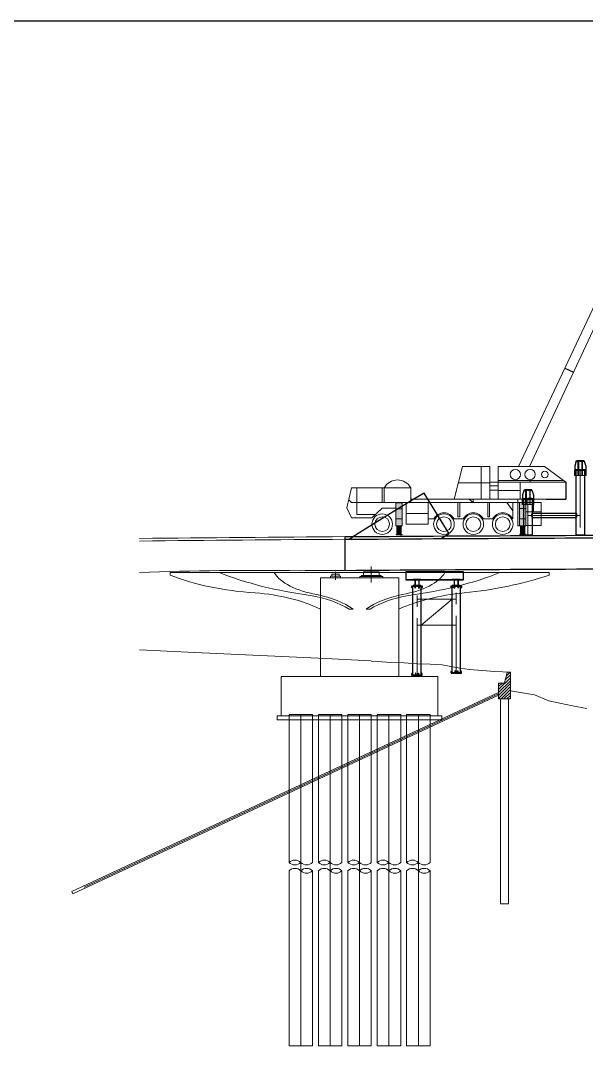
# Model space of a CAD drawing. Extents: x 1767995 to 4174245, y 542814 to 862564.
# Drawn here: x 3377745 to 3421039, y 783356 to 862564 of the extents above; entities that cross this region are included whole.
import ezdxf

# ---------------------------------------------------------------- set-up
doc = ezdxf.new("R2010")
doc.units = 0
doc.header["$LTSCALE"] = 3500
doc.linetypes.add('CENTER', pattern=[2, 1.25, -0.25, 0.25, -0.25])
doc.linetypes.add('DASHED', pattern=[0.75, 0.5, -0.25])
doc.layers.get('Defpoints').update_dxf_attribs({"color": 8})
for name, color, linetype, lineweight in [('1粗实线', 1, 'Continuous', 30), ('3中心线', 6, 'CENTER', 18), ('4虚线', 2, 'DASHED', 18), ('6标注线', 7, 'Continuous', 13), ('文字', 7, 'Continuous', 15), ('桥 构造粗实', 1, 'Continuous', 30), ('细实线', 7, 'Continuous', 15)]:
    doc.layers.add(name, color=color, linetype=linetype, lineweight=lineweight)
doc.layers.add('GQ', color=1, linetype='Continuous')
doc.layers.add('M_Prof', color=2, linetype='Continuous')

# ---------------------------------------------------------------- blocks, each defined once
blk = doc.blocks.new('gdfgdfg')
at = {"layer": '细实线'}
h = blk.add_hatch(dxfattribs=at)
h.set_pattern_fill('ANSI31', color=256, scale=50, style=0)
h.set_pattern_definition([(45, (182922.5, 28418.14), (-112.253, 112.253), [])])
h.paths.add_polyline_path([(182922, 29668), (182672, 29668), (182473, 28818), (182022, 28818), (182022, 27998), (182922, 28418)])
h.paths.add_polyline_path([(182922, 28418), (182022, 27998), (182022, 27618), (182922, 27618)])
for p, q in [((156881, 37288), (185882, 37288)), ((156881, 37288), (156881, 37088)), ((169532, 37333), (169532, 36723)), ((171677, 37070), (171677, 37336)), ((171677, 37070), (171677, 37336)), ((171677, 37070), (171677, 37336)), ((171677, 37070), (171677, 37336)), ((171677, 37070), (171677, 37336)), ((171677, 37070), (171677, 37336)), ((172886, 37336), (171677, 37336)), ((172281, 37760), (172281, 36526)), ((172281, 37287), (172281, 36867)), ((172886, 37070), (172886, 37336)), ((172886, 37070), (172886, 37336)), ((172886, 37070), (172886, 37336)), ((172886, 37070), (172886, 37336)), ((172886, 37070), (172886, 37336)), ((172886, 37070), (172886, 37336)), ((172886, 37070), (172886, 37336)), ((172886, 37070), (172886, 37336)), ((185882, 37288), (185882, 37088)), ((168882, 36867), (168381, 36867)), ((168381, 34479), (168381, 36867)), ((174382, 36867), (168882, 36867)), ((169131, 36867), (169131, 36867)), ((169918, 37012), (169145, 37012)), ((169918, 37012), (169145, 37012)), ((169918, 37012), (169145, 37012)), ((169918, 37012), (169145, 37012)), ((169145, 37012), (169145, 36867)), ((169918, 36867), (169145, 36867)), ((169250, 37012), (169250, 37173)), ((169250, 37012), (169250, 37173)), ((169250, 37012), (169250, 37173)), ((169250, 37012), (169250, 37173)), ((169250, 37012), (169250, 37173)), ((169250, 37012), (169250, 37173)), ((169813, 37173), (169250, 37173)), ((169813, 37012), (169813, 37173)), ((169813, 37012), (169813, 37173)), ((169813, 37012), (169813, 37173)), ((169813, 37012), (169813, 37173)), ((169813, 37012), (169813, 37173)), ((169813, 37012), (169813, 37173)), ((169813, 37012), (169813, 37173)), ((169813, 37012), (169813, 37173)), ((169918, 36867), (169918, 37012)), ((169918, 36867), (169918, 37012)), ((169918, 36867), (169918, 37012)), ((169918, 36867), (169918, 37012)), ((173157, 36979), (171407, 36979)), ((171407, 36867), (171407, 36979)), ((173157, 36979), (171407, 36979)), ((171407, 36867), (171407, 36979)), ((173157, 36979), (171407, 36979)), ((171407, 36867), (171407, 36979)), ((173157, 36979), (171407, 36979)), ((171407, 36867), (171407, 36979)), ((173032, 37070), (171531, 37070)), ((171531, 36979), (171531, 37070)), ((173032, 37070), (171531, 37070)), ((171531, 36979), (171531, 37070)), ((173032, 37070), (171531, 37070)), ((171531, 36979), (171531, 37070)), ((173032, 37070), (171531, 37070)), ((171531, 36979), (171531, 37070)), ((173032, 36979), (171531, 36979)), ((173032, 36979), (171531, 36979)), ((173032, 36979), (171531, 36979)), ((173032, 36979), (171531, 36979)), ((173032, 36979), (173032, 37070)), ((173032, 36979), (173032, 37070)), ((173032, 36979), (173032, 37070)), ((173032, 36979), (173032, 37070)), ((173157, 36867), (173157, 36979)), ((173157, 36867), (173157, 36979)), ((173157, 36867), (173157, 36979)), ((173157, 36867), (173157, 36979)), ((174382, 36867), (174382, 34479)), ((168381, 29318), (168381, 34479)), ((170882, 34479), (170582, 34479)), ((171882, 34479), (172182, 34479)), ((174382, 29318), (174382, 34479)), ((154535, 31370), (158782, 31153)), ((158782, 31153), (168782, 30708)), ((168782, 30708), (172281, 30513)), ((172281, 30505), (172746, 30477)), ((172746, 30477), (173763, 30403)), ((173763, 30403), (174769, 30381)), ((174769, 30381), (175754, 30306)), ((175754, 30306), (176782, 30263)), ((176782, 30263), (177705, 30211)), ((177705, 30211), (178781, 30016)), ((177381, 29318), (165381, 29318)), ((165381, 26318), (165381, 29318)), ((174631, 29318), (168131, 29318)), ((174631, 29318), (168131, 29318)), ((177381, 26318), (177381, 29318)), ((177381, 26318), (177381, 29318)), ((178781, 30016), (179771, 29869)), ((179771, 29869), (180766, 29794)), ((180766, 29794), (181732, 29707)), ((181732, 29707), (182922, 29668)), ((182473, 28818), (182672, 29668)), ((182922, 29668), (182672, 29668)), ((182922, 29668), (182922, 27618)), ((182922, 29668), (182922, 28218)), ((182022, 27618), (182022, 28818)), ((182022, 28818), (182473, 28818)), ((182022, 28109), (149353, 12875)), ((182022, 27888), (149438, 12694)), ((182022, 27998), (150302, 13207)), ((182922, 28218), (184782, 27918)), ((184782, 27918), (185870, 27451)), ((182922, 27618), (182022, 27618)), ((182172, 27618), (182172, 11918)), ((182772, 27618), (182772, 11918)), ((185870, 27451), (186718, 27289)), ((186718, 27289), (187689, 27069)), ((187689, 27069), (188781, 26865)), ((177681, 26318), (165081, 26318)), ((165081, 26018), (165081, 26318)), ((165981, 26418), (167781, 26418)), ((165981, 26018), (165981, 26418)), ((165981, 26418), (167781, 26418)), ((165981, 26018), (165981, 26418)), ((177681, 26318), (165981, 26318)), ((166881, 1055), (166881, 26418)), ((167781, 26018), (167781, 26418)), ((167781, 26018), (167781, 26418)), ((168231, 26418), (170031, 26418)), ((168231, 26018), (168231, 26418)), ((168231, 26418), (170031, 26418)), ((168231, 26018), (168231, 26418)), ((169131, 1055), (169131, 26418)), ((170031, 26018), (170031, 26418)), ((170031, 26018), (170031, 26418)), ((170481, 26418), (172281, 26418)), ((170481, 26018), (170481, 26418)), ((170481, 26418), (172281, 26418)), ((170481, 26018), (170481, 26418)), ((171381, 1055), (171381, 26418)), ((172281, 26018), (172281, 26418)), ((172281, 26018), (172281, 26418)), ((172731, 26418), (174531, 26418)), ((172731, 26018), (172731, 26418)), ((172731, 26418), (174531, 26418)), ((172731, 26018), (172731, 26418)), ((173631, 1055), (173631, 26418)), ((174531, 26018), (174531, 26418)), ((174531, 26018), (174531, 26418)), ((174981, 26418), (176781, 26418)), ((174981, 26018), (174981, 26418)), ((174981, 26418), (176781, 26418)), ((174981, 26018), (174981, 26418)), ((175881, 1055), (175881, 26418)), ((176781, 26018), (176781, 26418)), ((176781, 26018), (176781, 26418)), ((177681, 26318), (177681, 26018)), ((177681, 26318), (177681, 26018)), ((177681, 26018), (165081, 26018)), ((177681, 26018), (165981, 26018)), ((165981, 26018), (165981, 15086)), ((165981, 26018), (165981, 15086)), ((167781, 26018), (167781, 15086)), ((167781, 26018), (167781, 15086)), ((168231, 26018), (168231, 15086)), ((168231, 26018), (168231, 15086)), ((170031, 26018), (170031, 15086)), ((170031, 26018), (170031, 15086)), ((170481, 26018), (170481, 15086)), ((170481, 26018), (170481, 15086)), ((172281, 26018), (172281, 15086)), ((172281, 26018), (172281, 15086)), ((172731, 26018), (172731, 15086)), ((172731, 26018), (172731, 15086)), ((174531, 26018), (174531, 15086)), ((174531, 26018), (174531, 15086)), ((174981, 26018), (174981, 15086)), ((174981, 26018), (174981, 15086)), ((176781, 26018), (176781, 15086)), ((176781, 26018), (176781, 15086)), ((165981, 14453), (165981, 1055)), ((165981, 14453), (165981, 1055)), ((167781, 14453), (167781, 1055)), ((167781, 14453), (167781, 1055)), ((168231, 14453), (168231, 1055)), ((168231, 14453), (168231, 1055)), ((170031, 14453), (170031, 1055)), ((170031, 14453), (170031, 1055)), ((170481, 14453), (170481, 1055)), ((170481, 14453), (170481, 1055)), ((172281, 14453), (172281, 1055)), ((172281, 14453), (172281, 1055)), ((172731, 14453), (172731, 1055)), ((172731, 14453), (172731, 1055)), ((174531, 14453), (174531, 1055)), ((174531, 14453), (174531, 1055)), ((174981, 14453), (174981, 1055)), ((174981, 14453), (174981, 1055)), ((176781, 14453), (176781, 1055)), ((176781, 14453), (176781, 1055)), ((149353, 12875), (149438, 12694)), ((182172, 11918), (182772, 11918)), ((165981, 1055), (167781, 1055)), ((165981, 1055), (167781, 1055)), ((168231, 1055), (170031, 1055)), ((168231, 1055), (170031, 1055)), ((170481, 1055), (172281, 1055)), ((170481, 1055), (172281, 1055)), ((172731, 1055), (174531, 1055)), ((172731, 1055), (174531, 1055)), ((174981, 1055), (176781, 1055)), ((174981, 1055), (176781, 1055))]:
    blk.add_line(p, q, dxfattribs=at)
for centre, radius, start, end in [((216121, -6244204), 6284404, 90.4179296, 90.5614959), ((216121, -6244404), 6284404, 90.4179296, 90.5614959), ((163487, -217409), 254857, 89.25943, 92.01301), ((216121, -6245184), 6282804, 90.418036, 90.4499551), ((166431, 14636), 636, 45, 135), ((166431, 15536), 636, 225, 315), ((167331, 15536), 636, 225, 315), ((168681, 14636), 636, 45, 135), ((168681, 15536), 636, 225, 315), ((169581, 15536), 636, 225, 315), ((170931, 14636), 636, 45, 135), ((170931, 15536), 636, 225, 315), ((171831, 15536), 636, 225, 315), ((173181, 14636), 636, 45, 135), ((173181, 15536), 636, 225, 315), ((174081, 15536), 636, 225, 315), ((175431, 14636), 636, 45, 135), ((175431, 15536), 636, 225, 315), ((176331, 15536), 636, 225, 315), ((166431, 14003), 636, 45, 135), ((167331, 14003), 636, 45, 135), ((167331, 14903), 636, 225, 315), ((168681, 14003), 636, 45, 135), ((169581, 14003), 636, 45, 135), ((169581, 14903), 636, 225, 315), ((170931, 14003), 636, 45, 135), ((171831, 14003), 636, 45, 135), ((171831, 14903), 636, 225, 315), ((173181, 14003), 636, 45, 135), ((174081, 14003), 636, 45, 135), ((174081, 14903), 636, 225, 315), ((175431, 14003), 636, 45, 135), ((176331, 14003), 636, 45, 135), ((176331, 14903), 636, 225, 315)]:
    blk.add_arc(centre, radius, start, end, dxfattribs=at)
for centre, major_axis, start_param, end_param in [((172338, 44583), (-18704, 0), 0.894752, 1.315009), ((169728, 38021), (-5100, 0), 0.29169, 1.247114), ((173035, 38021), (5100, 0), -1.247114, -0.29169), ((170425, 44583), (-18704, 0), 1.826584, 2.246841), ((164960, 42181), (-13000, 0), 0.900272, 1.449099), ((176018, 44316), (-17500, 0), 1.764221, 2.169593), ((162056, 31278), (-9000, 0), 3.932954, 4.564529), ((181408, 30578), (-10500, 0), -1.376596, -0.837702), ((165524, 32494), (-6429, 0), 3.807089, 4.382643), ((165823, 32778), (-6096, 0), 3.733766, 4.328587), ((176940, 32778), (-6096, 0), -1.186994, -0.592173), ((177239, 32494), (6429, 0), 1.900542, 2.476096)]:
    blk.add_ellipse(centre, major_axis=major_axis, ratio=0.5, start_param=start_param, end_param=end_param, dxfattribs=at)
blk = doc.blocks.new('werwerer')
at = {"layer": '1粗实线', "elevation": 0}
for points in [[(193795, 41794, 0.464316), (193777, 41816), (193651, 41816), (193531, 41444), (193531, 41144), (193651, 41144), (193651, 41164), (193777, 41164, 0.464316), (193795, 41186)], [(193951, 41144), (193651, 41144), (193651, 41164), (193777, 41164, 0.414214), (193795, 41182), (193795, 41798, 0.414214), (193777, 41816), (193651, 41816), (193651, 41836), (193951, 41836), (193951, 41816), (193826, 41816, 0.414214), (193808, 41798), (193808, 41182, 0.414214), (193826, 41164), (193951, 41164)], [(193951, 41144), (194251, 41144), (194251, 41164), (194126, 41164, -0.414214), (194108, 41182), (194108, 41798, -0.414214), (194126, 41816), (194251, 41816), (194251, 41836), (193951, 41836), (193951, 41816), (194077, 41816, -0.414214), (194095, 41798), (194095, 41182, -0.414214), (194077, 41164), (193951, 41164)], [(194108, 41794, -0.464316), (194126, 41816), (194251, 41816), (194371, 41444), (194371, 41144), (194251, 41144), (194251, 41164), (194126, 41164, -0.464316), (194108, 41186)]]:
    blk.add_lwpolyline(points, format="xyb", close=True, dxfattribs=at)
blk.add_lwpolyline([(193701, 41846), (194201, 41846), (194201, 41836), (193701, 41836)], close=True, dxfattribs=at)
blk = doc.blocks.new('rgdfggfg')
at = {"layer": '细实线'}
h = blk.add_hatch(dxfattribs=at)
h.set_pattern_fill('ANGLE', color=2, scale=112.5)
h.set_pattern_definition([(0, (12213782.6, -1811984.66), (0, 785.8125), [571.5, -214.3125]), (90, (12213782.6, -1811984.66), (-785.8125, 5e-14), [571.5, -214.3125])])
h.paths.add_polyline_path([(12312505, -1150970), (12312955, -1150970), (12312955, -1150992), (12312505, -1150992)])
h.paths.add_polyline_path([(12312974, -1150313), (12312485, -1150313), (12312485, -1148950), (12312485, -1148538), (12312974, -1148538)])
edge = h.paths.add_edge_path()
edge.add_line((12312898, -1150313), (12312898, -1150970))
edge.add_line((12312561, -1150313), (12312561, -1150970))
edge.add_line((12312730, -1150313), (12312730, -1150970))
h = blk.add_hatch(color=2, dxfattribs=at)
h.dxf.hatch_style = 1
h.paths.add_polyline_path([(12312505, -1150970), (12312955, -1150970), (12312955, -1150992), (12312505, -1150992)])
h.paths.add_polyline_path([(12312974, -1150313), (12312485, -1150313), (12312485, -1148950), (12312485, -1148538), (12312974, -1148538)])
edge = h.paths.add_edge_path()
edge.add_line((12312898, -1150313), (12312898, -1150970))
edge.add_line((12312561, -1150313), (12312561, -1150970))
edge.add_line((12312730, -1150313), (12312730, -1150970))
h = blk.add_hatch(dxfattribs=at)
h.set_pattern_fill('ANGLE', color=2, scale=112.5)
h.set_pattern_definition([(0, (12223246.3, -1811974.5), (0, 785.8125), [571.5, -214.3125]), (90, (12223246.3, -1811974.5), (-785.8125, 5e-14), [571.5, -214.3125])])
h.paths.add_polyline_path([(12321968, -1150960), (12322418, -1150960), (12322418, -1150982), (12321968, -1150982)])
h.paths.add_polyline_path([(12322438, -1150303), (12321949, -1150303), (12321949, -1148940), (12321949, -1148528), (12322438, -1148528)])
edge = h.paths.add_edge_path()
edge.add_line((12322362, -1150303), (12322362, -1150960))
edge.add_line((12322025, -1150303), (12322025, -1150960))
edge.add_line((12322193, -1150303), (12322193, -1150960))
h = blk.add_hatch(color=2, dxfattribs=at)
h.dxf.hatch_style = 1
h.paths.add_polyline_path([(12321968, -1150960), (12322418, -1150960), (12322418, -1150982), (12321968, -1150982)])
h.paths.add_polyline_path([(12322438, -1150303), (12321949, -1150303), (12321949, -1148940), (12321949, -1148528), (12322438, -1148528)])
edge = h.paths.add_edge_path()
edge.add_line((12322362, -1150303), (12322362, -1150960))
edge.add_line((12322025, -1150303), (12322025, -1150960))
edge.add_line((12322193, -1150303), (12322193, -1150960))
h = blk.add_hatch(color=2, dxfattribs=at)
h.dxf.hatch_style = 1
h.paths.add_polyline_path([(12312505, -1150970), (12312955, -1150970), (12312955, -1150992), (12312505, -1150992)])
edge = h.paths.add_edge_path()
edge.add_line((12312898, -1150313), (12312898, -1150970))
edge.add_line((12312561, -1150313), (12312561, -1150970))
edge.add_line((12312730, -1150313), (12312730, -1150970))
edge.add_line((12312974, -1150313), (12312485, -1150313))
h = blk.add_hatch(color=2, dxfattribs=at)
h.dxf.hatch_style = 1
h.paths.add_polyline_path([(12312561, -1150313), (12312898, -1150313), (12312898, -1150970), (12312561, -1150970)], flags=17)
h.paths.add_polyline_path([(12312505, -1150970), (12312955, -1150970), (12312955, -1150992), (12312505, -1150992)])
edge = h.paths.add_edge_path()
edge.add_line((12312898, -1150313), (12312898, -1150970))
edge.add_line((12312561, -1150313), (12312561, -1150970))
edge.add_line((12312730, -1150313), (12312730, -1150970))
edge.add_line((12312974, -1150313), (12312485, -1150313))
h = blk.add_hatch(color=2, dxfattribs=at)
h.dxf.hatch_style = 1
h.paths.add_polyline_path([(12321968, -1150960), (12322418, -1150960), (12322418, -1150982), (12321968, -1150982)])
edge = h.paths.add_edge_path()
edge.add_line((12322362, -1150303), (12322362, -1150960))
edge.add_line((12322025, -1150303), (12322025, -1150960))
edge.add_line((12322193, -1150303), (12322193, -1150960))
edge.add_line((12322438, -1150303), (12321949, -1150303))
h = blk.add_hatch(color=2, dxfattribs=at)
h.dxf.hatch_style = 1
h.paths.add_polyline_path([(12322025, -1150303), (12322362, -1150303), (12322362, -1150960), (12322025, -1150960)], flags=17)
h.paths.add_polyline_path([(12321968, -1150960), (12322418, -1150960), (12322418, -1150982), (12321968, -1150982)])
edge = h.paths.add_edge_path()
edge.add_line((12322362, -1150303), (12322362, -1150960))
edge.add_line((12322025, -1150303), (12322025, -1150960))
edge.add_line((12322193, -1150303), (12322193, -1150960))
edge.add_line((12322438, -1150303), (12321949, -1150303))
at = {"color": 7}
for p, q in [((12332069, -1124089), (12332682, -1124375)), ((12328811, -1131027), (12329445, -1131323)), ((12325430, -1138227), (12326086, -1138533))]:
    blk.add_line(p, q, dxfattribs=at)
at = {"color": 1}
for p in [(12325491, -1146965), (12323989, -1148262)]:
    blk.add_line(p, (12325491, -1148262), dxfattribs=at)
at = {"layer": 'GQ', "color": 1}
for p, q in [((12335445, -1118404), (12335367, -1118431)), ((12335567, -1118447), (12335445, -1118404)), ((12334185, -1118949), (12334323, -1118574)), ((12334351, -1119219), (12334185, -1118949)), ((12334324, -1118573), (12334558, -1118508)), ((12335277, -1118808), (12334499, -1118525)), ((12334558, -1118508), (12335289, -1118582)), ((12334957, -1119481), (12335333, -1119209)), ((12335289, -1118582), (12335214, -1118785)), ((12335367, -1118431), (12335289, -1118582)), ((12335322, -1118776), (12335312, -1123635)), ((12335333, -1119209), (12335589, -1118509)), ((12335396, -1118687), (12335384, -1123635)), ((12335485, -1118572), (12335474, -1123635)), ((12335569, -1118471), (12335549, -1123635)), ((12335589, -1118509), (12335567, -1118447)), ((12335240, -1123629), (12335182, -1123823)), ((12335182, -1123823), (12335318, -1124292)), ((12335609, -1123635), (12335242, -1123635)), ((12335662, -1123824), (12335524, -1124293)), ((12335605, -1123630), (12335662, -1123824)), ((12335529, -1124291), (12335322, -1124289)), ((12335341, -1124444), (12335335, -1124295)), ((12335361, -1124468), (12335358, -1124468)), ((12335492, -1124298), (12335483, -1124351))]:
    blk.add_line(p, q, dxfattribs=at)
for centre, radius in [((12334441, -1118668), 73.1), ((12334441, -1118668), 63.7), ((12334441, -1118668), 43.2), ((12335427, -1118564), 60), ((12335427, -1118564), 44.5), ((12335246, -1123811), 18.9), ((12335285, -1123683), 18.9), ((12335564, -1123689), 18.9), ((12335600, -1123818), 18.9), ((12335344, -1124240), 18.9), ((12335497, -1124241), 18.9)]:
    blk.add_circle(centre, radius, dxfattribs=at)
blk.add_open_spline([(12335488, -1124336), (12335492, -1124374), (12335517, -1124452), (12335724, -1124517), (12335816, -1124881), (12335512, -1125108), (12335171, -1125037), (12335134, -1124816), (12334941, -1124756), (12335038, -1124666), (12335182, -1124730), (12335256, -1124872), (12335462, -1124925), (12335579, -1124691), (12335394, -1124594), (12335354, -1124492), (12335335, -1124447)], degree=3, knots=[0, 0, 0, 0, 100.834641, 189.814835, 543.403775, 801.384343, 1082.540641, 1271.585654, 1377.011242, 1421.939704, 1546.528103, 1722.535226, 1845.679754, 2024.509441, 2180.174982, 2310.568992, 2310.568992, 2310.568992, 2310.568992], dxfattribs=at)
at = {"layer": '细实线', "color": 1}
for p, q in [((12334648, -1118597), (12321883, -1145780)), ((12335281, -1118797), (12322709, -1145780)), ((12335399, -1118835), (12334648, -1118597)), ((12335399, -1118835), (12335145, -1119345)), ((12335589, -1118509), (12335399, -1118835)), ((12316944, -1148262), (12317585, -1145780)), ((12317585, -1145780), (12319665, -1145780)), ((12319008, -1145780), (12319008, -1148262)), ((12319665, -1145780), (12319665, -1148262)), ((12323857, -1145780), (12320316, -1145780)), ((12320316, -1145780), (12320316, -1148262)), ((12322628, -1146027), (12322633, -1146012)), ((12325491, -1146965), (12323857, -1145780)), ((12325326, -1146845), (12320316, -1146845)), ((12322758, -1146845), (12322758, -1146965)), ((12308739, -1148933), (12309077, -1147403)), ((12309077, -1147403), (12309502, -1147403)), ((12309502, -1149453), (12309502, -1147403)), ((12309502, -1147403), (12311439, -1147403)), ((12311439, -1147403), (12313625, -1147403)), ((12311439, -1148528), (12311439, -1147403)), ((12311596, -1147403), (12311596, -1148528)), ((12313625, -1147403), (12313625, -1148528)), ((12317264, -1147021), (12319665, -1147021)), ((12320316, -1146965), (12319665, -1146965)), ((12319665, -1147257), (12320316, -1147257)), ((12319665, -1147575), (12320316, -1147575)), ((12320316, -1148262), (12320316, -1146965)), ((12325491, -1146965), (12320316, -1146965)), ((12321994, -1147613), (12320316, -1147613)), ((12321994, -1146965), (12321994, -1148262)), ((12308876, -1148315), (12309077, -1148528)), ((12313625, -1148262), (12318091, -1148262)), ((12316944, -1148262), (12319665, -1148262)), ((12318091, -1148262), (12318414, -1148528)), ((12323989, -1148262), (12320316, -1148262)), ((12309077, -1149701), (12308739, -1148933)), ((12309077, -1148528), (12309502, -1148528)), ((12309502, -1148528), (12311439, -1148528)), ((12311439, -1148950), (12310647, -1149701)), ((12311439, -1148528), (12322438, -1148528)), ((12311439, -1148950), (12312485, -1148950)), ((12313269, -1148528), (12313269, -1150182)), ((12314953, -1150182), (12314953, -1148528)), ((12321436, -1149155), (12320979, -1148528)), ((12321436, -1149782), (12321436, -1148528)), ((12321818, -1148528), (12321818, -1150303)), ((12322438, -1148528), (12323609, -1148528)), ((12322438, -1149238), (12323609, -1149238)), ((12323024, -1149238), (12323024, -1148528)), ((12323609, -1150293), (12323609, -1148528)), ((12310647, -1149701), (12309077, -1149701)), ((12310908, -1149453), (12309502, -1149453)), ((12313269, -1149355), (12314953, -1149355)), ((12314953, -1149782), (12315393, -1149782)), ((12316936, -1149782), (12317643, -1149782)), ((12319186, -1149782), (12319893, -1149782)), ((12313269, -1150182), (12314953, -1150182)), ((12321949, -1150303), (12321818, -1150303)), ((12322438, -1150293), (12323609, -1150293))]:
    blk.add_line(p, q, dxfattribs=at)
at = {"layer": '细实线', "color": 2}
for p, q in [((12312485, -1148950), (12312485, -1148538)), ((12312485, -1148538), (12312974, -1148538)), ((12312485, -1148950), (12312485, -1150313)), ((12312974, -1148538), (12312974, -1150313)), ((12321949, -1148940), (12321949, -1148528)), ((12321949, -1148528), (12322438, -1148528)), ((12321949, -1148940), (12321949, -1150303)), ((12322438, -1148528), (12322438, -1150303)), ((12312974, -1150313), (12312485, -1150313)), ((12312561, -1150313), (12312561, -1150970)), ((12312730, -1150313), (12312730, -1150970)), ((12312898, -1150313), (12312898, -1150970)), ((12322438, -1150303), (12321949, -1150303)), ((12322025, -1150303), (12322025, -1150960)), ((12322193, -1150303), (12322193, -1150960)), ((12322362, -1150303), (12322362, -1150960))]:
    blk.add_line(p, q, dxfattribs=at)
at = {"layer": '细实线', "color": 1}
for points in [[(12318414, -1148262), (12321818, -1148262), (12321818, -1148528), (12318414, -1148528)], [(12317238, -1148528), (12317377, -1148528), (12317377, -1149624), (12317238, -1149624)], [(12319526, -1148528), (12319664, -1148528), (12319664, -1149624), (12319526, -1149624)]]:
    blk.add_lwpolyline(points, close=True, dxfattribs=at)
at = {"layer": '细实线', "color": 2}
for points in [[(12312561, -1150313), (12312898, -1150313), (12312898, -1150970), (12312561, -1150970)], [(12322025, -1150303), (12322362, -1150303), (12322362, -1150960), (12322025, -1150960)], [(12312505, -1150970), (12312955, -1150970), (12312955, -1150992), (12312505, -1150992)], [(12321968, -1150960), (12322418, -1150960), (12322418, -1150982), (12321968, -1150982)]]:
    blk.add_lwpolyline(points, close=True, dxfattribs=at)
at = {"layer": '细实线', "color": 1}
for centre, radius in [((12321630, -1146385), 393), ((12322756, -1146385), 393), ((12323883, -1146385), 256), ((12311439, -1150182), 788), ((12311439, -1150182), 562), ((12316164, -1150182), 788), ((12316164, -1150182), 562), ((12318414, -1150182), 788), ((12318414, -1150182), 562), ((12320664, -1150182), 788), ((12320664, -1150182), 562)]:
    blk.add_circle(centre, radius, dxfattribs=at)
for centre, radius, start, end in [((12312610, -1147957), 1156, 28.65896, 151.34104), ((12316164, -1150182), 869, 90, 152.54634), ((12316164, -1150182), 869, 27.45366, 90), ((12318414, -1150182), 869, 90, 152.54634), ((12318414, -1150182), 869, 27.45366, 90), ((12320664, -1150182), 869, 90, 152.54634), ((12320664, -1150182), 869, 27.45366, 90)]:
    blk.add_arc(centre, radius, start, end, dxfattribs=at)
blk = doc.blocks.new('trret')
at = {"layer": '1粗实线'}
for p, q in [((3591816, 934986), (3591816, 941829)), ((3592446, 934986), (3592446, 941829)), ((3594816, 935186), (3594816, 941829)), ((3595446, 935186), (3595446, 941829))]:
    blk.add_line(p, q, dxfattribs=at)
for points in [[(3591275, 942319), (3595686, 942319), (3595686, 942907), (3591275, 942907)], [(3591816, 941679), (3591781, 941679), (3591731, 941729), (3591731, 941829), (3591731, 941729), (3591781, 941679)], [(3591731, 941829), (3592531, 941829)], [(3591987, 941829), (3591987, 941679), (3591975, 941679), (3591975, 941829), (3591975, 941679), (3591987, 941679)], [(3592287, 941829), (3592287, 941679), (3592275, 941679), (3592275, 941829), (3592275, 941679), (3592287, 941679)], [(3592531, 941729), (3592481, 941679), (3592531, 941729), (3592531, 941829)], [(3594816, 941679), (3594781, 941679), (3594731, 941729), (3594731, 941829), (3594731, 941729), (3594781, 941679)], [(3594731, 941829), (3595531, 941829)], [(3594987, 941829), (3594987, 941679), (3594975, 941679), (3594975, 941829), (3594975, 941679), (3594987, 941679)], [(3595287, 941829), (3595287, 941679), (3595275, 941679), (3595275, 941829), (3595275, 941679), (3595287, 941679)], [(3595531, 941729), (3595481, 941679), (3595531, 941729), (3595531, 941829)], [(3592481, 941679), (3592446, 941679)], [(3595481, 941679), (3595446, 941679)], [(3592022, 935006), (3592039, 935006), (3592039, 935151), (3592022, 935151)], [(3592243, 935006), (3592225, 935006), (3592225, 935151), (3592243, 935151)], [(3595022, 935186), (3595039, 935186), (3595039, 935331), (3595022, 935331)], [(3595243, 935186), (3595225, 935186), (3595225, 935331), (3595243, 935331)]]:
    blk.add_lwpolyline(points, close=True, dxfattribs=at)
for points in [[(3591731, 941845), (3591731, 941829), (3591731, 941845), (3592531, 941845), (3592531, 941829), (3592531, 941845)], [(3594731, 941845), (3594731, 941829), (3594731, 941845), (3595531, 941845), (3595531, 941829), (3595531, 941845)], [(3592534, 935006), (3591732, 935006), (3591732, 934976), (3592534, 934976), (3592534, 935006), (3592534, 935078), (3592488, 935151), (3592442, 935151)], [(3591732, 935006), (3591732, 935078), (3591778, 935151), (3591824, 935151)], [(3595534, 935186), (3594732, 935186), (3594732, 935157), (3595534, 935157), (3595534, 935186), (3595534, 935259), (3595488, 935331), (3595442, 935331)], [(3594732, 935186), (3594732, 935259), (3594778, 935331), (3594824, 935331)]]:
    blk.add_lwpolyline(points, dxfattribs=at)
at = {"layer": '3中心线'}
for p, q in [((3592131, 934986), (3592131, 941829)), ((3595131, 935186), (3595131, 941829)), ((3592131, 940829), (3595131, 940829)), ((3592451, 938829), (3594828, 940829)), ((3592131, 938829), (3595131, 938829))]:
    blk.add_line(p, q, dxfattribs=at)
at = {"layer": 'M_Prof'}
for p, q in [((3591275, 942887), (3595686, 942887)), ((3591275, 942339), (3595686, 942339))]:
    blk.add_line(p, q, dxfattribs=at)
for points in [[(3591831, 941845), (3592131, 941845), (3592131, 941863), (3592000, 941863, -0.414214), (3591987, 941876), (3591987, 942302, -0.414214), (3592000, 942315), (3592131, 942315), (3592131, 942333), (3591831, 942333), (3591831, 942315), (3591963, 942315, -0.414214), (3591976, 942302), (3591976, 941876, -0.414214), (3591963, 941863), (3591831, 941863)], [(3592131, 941845), (3592431, 941845), (3592431, 941863), (3592300, 941863, -0.414214), (3592287, 941876), (3592287, 942302, -0.414214), (3592300, 942315), (3592431, 942315), (3592431, 942333), (3592131, 942333), (3592131, 942315), (3592263, 942315, -0.414214), (3592276, 942302), (3592276, 941876, -0.414214), (3592263, 941863), (3592131, 941863)], [(3594831, 941845), (3595131, 941845), (3595131, 941863), (3595000, 941863, -0.414214), (3594987, 941876), (3594987, 942302, -0.414214), (3595000, 942315), (3595131, 942315), (3595131, 942333), (3594831, 942333), (3594831, 942315), (3594963, 942315, -0.414214), (3594976, 942302), (3594976, 941876, -0.414214), (3594963, 941863), (3594831, 941863)], [(3595131, 941845), (3595431, 941845), (3595431, 941863), (3595300, 941863, -0.414214), (3595287, 941876), (3595287, 942302, -0.414214), (3595300, 942315), (3595431, 942315), (3595431, 942333), (3595131, 942333), (3595131, 942315), (3595263, 942315, -0.414214), (3595276, 942302), (3595276, 941876, -0.414214), (3595263, 941863), (3595131, 941863)]]:
    blk.add_lwpolyline(points, format="xyb", close=True, dxfattribs=at)

msp = doc.modelspace()

# ---------------------------------------------------------------- linework, layer by layer
at = {"layer": '1粗实线', "ltscale": 4}
for p, q in [((3420993.9, 828169.6, 0), (3420153.9, 828169.6, 0)), ((3420153.9, 828169.6, 0), (3420153.9, 828149.6, 0)), ((3420153.9, 828149.6, 0), (3420993.9, 828149.6, 0)), ((3420412.9, 828149.6, 0), (3420434.9, 828149.6, 0)), ((3420412.9, 827749.6, 0), (3420412.9, 828149.6, 0)), ((3420434.9, 827749.6, 0), (3420412.9, 827749.6, 0)), ((3420434.9, 828149.6, 0), (3420434.9, 827749.6, 0)), ((3420734.9, 828149.6, 0), (3420712.9, 828149.6, 0)), ((3420712.9, 828149.6, 0), (3420712.9, 827749.6, 0)), ((3420712.9, 827749.6, 0), (3420734.9, 827749.6, 0)), ((3420734.9, 827749.6, 0), (3420734.9, 828149.6, 0)), ((3420993.9, 828149.6, 0), (3420993.9, 828169.6, 0)), ((3416994, 825952.7, -0.1), (3416154, 825952.7, -0.1)), ((3416154, 825952.7, -0.1), (3416154, 825932.7, -0.1)), ((3416154, 825932.7, -0.1), (3416994, 825932.7, -0.1)), ((3416413, 825932.7, -0.1), (3416435, 825932.7, -0.1)), ((3416413, 825532.7, -0.1), (3416413, 825932.7, -0.1)), ((3416435, 825532.7, -0.1), (3416413, 825532.7, -0.1)), ((3416435, 825932.7, -0.1), (3416435, 825532.7, -0.1)), ((3416713, 825932.7, -0.1), (3416713, 825532.7, -0.1)), ((3416735, 825532.7, -0.1), (3416735, 825932.7, -0.1)), ((3416994, 825932.7, -0.1), (3416994, 825952.7, -0.1))]:
    msp.add_line(p, q, dxfattribs=at)
at = {"layer": '1粗实线'}
for p, q in [((3420153.9, 827749.6, 0), (3420153.9, 828149.6, 0)), ((3420153.9, 828149.6, 0), (3420993.9, 828149.6, 0)), ((3420258.9, 827749.6, 0), (3420153.9, 827749.6, 0)), ((3420993.9, 827749.6, 0), (3420888.9, 827749.6, 0)), ((3420993.9, 828149.6, 0), (3420993.9, 827749.6, 0)), ((3416154, 825532.7, -0.1), (3416154, 825932.7, -0.1)), ((3416154, 825932.7, -0.1), (3416994, 825932.7, -0.1)), ((3416258.9, 825532.7, -0.1), (3416154, 825532.7, -0.1)), ((3416994, 825532.7, -0.1), (3416888.9, 825532.7, -0.1)), ((3416994, 825932.7, -0.1), (3416994, 825532.7, -0.1)), ((3416888.9, 824871, 0.1), (3420258.9, 824871, -0.1)), ((3416888.9, 824520, 0.1), (3420258.9, 824520, -0.1)), ((3402584, 820483.6), (3402584, 823063.6))]:
    msp.add_line(p, q, dxfattribs=at)
for points, elevation in [([(3420259, 823176.5), (3420259, 828149.6), (3420889, 828149.6), (3420889, 823176.5), (3420259, 823176.5)], -0.1), ([(3416259, 823176.5), (3416258.9, 825932.7), (3416888.9, 825932.7), (3416889, 823176.5), (3416259, 823176.5)], -0.1), ([(3416888.9, 824871), (3416888.9, 824870.8), (3416888.7, 824870.4), (3416888.4, 824869.7), (3416887.9, 824868.8), (3416887.3, 824867.6), (3416886.6, 824866.1), (3416885.8, 824864.4), (3416884.8, 824862.4), (3416883.8, 824860.1), (3416882.6, 824857.6), (3416881.4, 824854.8), (3416880, 824851.8), (3416878.6, 824848.6), (3416877.1, 824845.1), (3416875.5, 824841.4), (3416873.9, 824837.4), (3416872.2, 824833.3), (3416870.4, 824828.9), (3416868.7, 824824.3), (3416866.9, 824819.6), (3416865.1, 824814.6), (3416863.3, 824809.4), (3416861.5, 824804.1), (3416859.8, 824798.6), (3416858, 824793), (3416856.4, 824787.2), (3416854.8, 824781.2), (3416853.2, 824775.1), (3416851.7, 824768.9), (3416850.4, 824762.6), (3416849.1, 824756.2), (3416847.9, 824749.7), (3416846.9, 824743.1), (3416845.9, 824736.4), (3416845.1, 824729.7), (3416844.5, 824722.9), (3416844, 824716.1), (3416843.6, 824709.2), (3416843.3, 824702.4), (3416843.3, 824695.5), (3416843.3, 824688.6), (3416843.6, 824681.7), (3416844, 824674.8), (3416844.5, 824668), (3416845.1, 824661.2), (3416845.9, 824654.5), (3416846.9, 824647.8), (3416847.9, 824641.2), (3416849.1, 824634.7), (3416850.4, 824628.3), (3416851.7, 824622), (3416853.2, 824615.8), (3416854.8, 824609.7), (3416856.4, 824603.8), (3416858, 824598), (3416859.8, 824592.3), (3416861.5, 824586.8), (3416863.3, 824581.5), (3416865.1, 824576.3), (3416866.9, 824571.4), (3416868.7, 824566.6), (3416870.4, 824562), (3416872.2, 824557.6), (3416873.9, 824553.5), (3416875.5, 824549.5), (3416877.1, 824545.8), (3416878.6, 824542.3), (3416880, 824539.1), (3416881.4, 824536.1), (3416882.6, 824533.3), (3416883.8, 824530.8), (3416884.8, 824528.6), (3416885.8, 824526.6), (3416886.6, 824524.8), (3416887.3, 824523.3), (3416887.9, 824522.1), (3416888.4, 824521.2), (3416888.7, 824520.5), (3416888.9, 824520.1), (3416888.9, 824520)], -0.1), ([(3420258.9, 824871), (3420259, 824870.8), (3420259.2, 824870.4), (3420259.5, 824869.7), (3420260, 824868.8), (3420260.6, 824867.6), (3420261.3, 824866.1), (3420262.1, 824864.4), (3420263.1, 824862.4), (3420264.1, 824860.1), (3420265.3, 824857.6), (3420266.5, 824854.8), (3420267.9, 824851.8), (3420269.3, 824848.6), (3420270.8, 824845.1), (3420272.4, 824841.4), (3420274, 824837.4), (3420275.7, 824833.3), (3420277.5, 824828.9), (3420279.2, 824824.3), (3420281, 824819.6), (3420282.8, 824814.6), (3420284.6, 824809.4), (3420286.4, 824804.1), (3420288.1, 824798.6), (3420289.8, 824793), (3420291.5, 824787.2), (3420293.1, 824781.2), (3420294.7, 824775.1), (3420296.2, 824768.9), (3420297.5, 824762.6), (3420298.8, 824756.2), (3420300, 824749.7), (3420301, 824743.1), (3420302, 824736.4), (3420302.8, 824729.7), (3420303.4, 824722.9), (3420303.9, 824716.1), (3420304.3, 824709.2), (3420304.5, 824702.4), (3420304.6, 824695.5), (3420304.5, 824688.6), (3420304.3, 824681.7), (3420303.9, 824674.8), (3420303.4, 824668), (3420302.8, 824661.2), (3420302, 824654.5), (3420301, 824647.8), (3420300, 824641.2), (3420298.8, 824634.7), (3420297.5, 824628.3), (3420296.2, 824622), (3420294.7, 824615.8), (3420293.1, 824609.7), (3420291.5, 824603.8), (3420289.8, 824598), (3420288.1, 824592.3), (3420286.4, 824586.8), (3420284.6, 824581.5), (3420282.8, 824576.3), (3420281, 824571.4), (3420279.2, 824566.6), (3420277.5, 824562), (3420275.7, 824557.6), (3420274, 824553.5), (3420272.4, 824549.5), (3420270.8, 824545.8), (3420269.3, 824542.3), (3420267.9, 824539.1), (3420266.5, 824536.1), (3420265.3, 824533.3), (3420264.1, 824530.8), (3420263.1, 824528.6), (3420262.1, 824526.6), (3420261.3, 824524.8), (3420260.6, 824523.3), (3420260, 824522.1), (3420259.5, 824521.2), (3420259.2, 824520.5), (3420259, 824520.1), (3420258.9, 824520)], -0.4)]:
    msp.add_lwpolyline(points, dxfattribs=dict(at, elevation=elevation))
for points in [[(3408621.2, 826397.6), (3408584, 826375.3), (3407584, 825772.4), (3406584, 825163.2), (3405584, 824547.7), (3403705.1, 823373.8)], [(3403705.1, 823373.8), (3403584, 823297.8), (3402903.3, 822865.9)], [(3410535.5, 823274.9), (3409954.6, 822913)]]:
    msp.add_lwpolyline(points, dxfattribs=at)
for points in [[(3402584, 823063.6, -0.0010736), (3429570.5, 823202.5), (3429585.1, 823202.5, -0.0032499), (3572579.4, 822702.1), (3572609.7, 822701.8, -0.0014157), (3606584, 822265.8, -0.0014134)], [(3402584, 822863.6, -0.0010736), (3429570.5, 823002.5), (3429585.1, 823002.5, -0.0032499), (3572579.4, 822502.1), (3572609.7, 822501.8, -0.0013324), (3604584, 822096.8, -0.0013324)], [(3402584, 820483.6, -0.0010736), (3429570.5, 820622.5), (3429585.1, 820622.5, -0.0032499), (3572579.4, 820122.1), (3572609.7, 820121.8, -0.0014157), (3606584, 819685.8)]]:
    msp.add_lwpolyline(points, format="xyb", dxfattribs=at)
at = {"layer": '3中心线'}
for p, q in [((3420574, 828149.6, 0.1), (3420574, 823176.5, 0.1)), ((3416379, 826691.9, -0.1), (3416379, 826596.9, -0.1)), ((3416769, 826691.9, -0.1), (3416769, 826596.9, -0.1)), ((3416574, 825932.7, 0.1), (3416574, 823176.5, 0.1)), ((3416574, 824695.5, 0.1), (3420574, 824695.5, -0.1))]:
    msp.add_line(p, q, dxfattribs=at)
at = {"layer": '4虚线'}
for p, q in [((3420888.9, 827749.6, 0), (3420258.9, 827749.6, 0)), ((3416888.9, 825532.7, -0.1), (3416258.9, 825532.7, -0.1))]:
    msp.add_line(p, q, dxfattribs=at)
at = {"layer": 'Defpoints', "elevation": -0.3}
msp.add_lwpolyline([(3211745, 862564.2), (3692995, 862564.2), (3692995, 542814.2), (3211745, 542814.2)], close=True, dxfattribs=at)
at = {"layer": '桥 构造粗实'}
msp.add_line((3410535.4, 823274.9), (3408621.2, 826397.6), dxfattribs=at)

# ---------------------------------------------------------------- block references
at = {"color": 7}
msp.add_blockref('rgdfggfg', (-8906022.4, 1974201.8), dxfattribs=at)
at = {"layer": '6标注线'}
for name, p in [('werwerer', (3226622.5, 787025.2, 0.1)), ('werwerer', (3222622.5, 784808.4)), ('trret', (-184047.1, -122549.7))]:
    msp.add_blockref(name, p, dxfattribs=at)
at = {"layer": '文字'}
msp.add_blockref('gdfgdfg', (3232302.5, 783030.9), dxfattribs=at)

doc.saveas('drawing.dxf')
